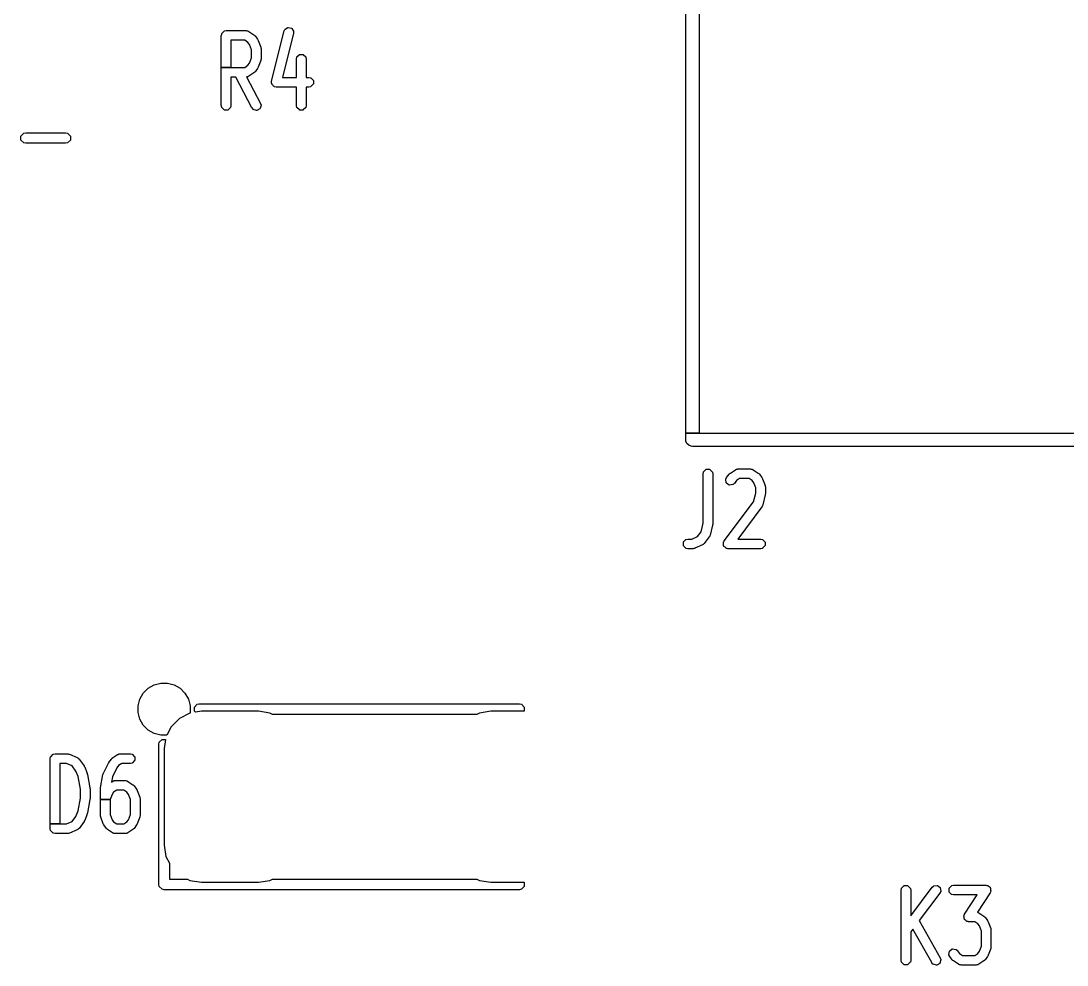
# Model space of a CAD drawing. Header units: millimetres. Extents: x 0 to 98, y 0 to 67.8.
# Drawn here: x 24.97 to 36.89, y 46.83 to 57.6 of the extents above; entities that cross this region are included whole.
import ezdxf

# ---------------------------------------------------------------- set-up
doc = ezdxf.new("R2010")
doc.units = ezdxf.units.MM
doc.layers.add('Edge.Cuts', color=254, linetype='CONTINUOUS', true_color=0xd0d2cd)

msp = doc.modelspace()

# ---------------------------------------------------------------- linework, layer by layer
at = {"layer": 'Edge.Cuts', "linetype": 'CONTINUOUS'}
for p, q in [((32.5468, 52.8992), (32.5468, 65.076999)), ((32.6992, 65.000799), (32.6992, 52.8992)), ((27.284473, 57.484835), (27.287034, 57.486203)), ((27.287034, 57.486203), (27.306168, 57.490009)), ((27.306168, 57.490009), (27.307143, 57.490105)), ((27.307143, 57.490105), (27.535714, 57.490105)), ((27.535714, 57.490105), (27.536689, 57.490009)), ((27.536689, 57.490009), (27.54296, 57.488763)), ((27.54296, 57.488763), (27.544438, 57.489057)), ((27.544438, 57.489057), (27.547325, 57.488776)), ((27.547325, 57.488776), (27.551447, 57.487075)), ((27.551447, 57.487075), (27.555824, 57.486203)), ((27.555824, 57.486203), (27.558384, 57.484835)), ((27.825213, 56.915112), (27.96807, 57.48654)), ((27.96807, 57.48654), (27.9684, 57.487463)), ((27.9684, 57.487463), (27.976733, 57.505103)), ((27.976733, 57.505103), (27.978682, 57.507254)), ((27.978682, 57.507254), (28.011497, 57.526943)), ((28.011497, 57.526943), (28.015282, 57.527507)), ((28.015282, 57.527507), (28.052408, 57.518226)), ((28.052408, 57.518226), (28.055482, 57.515948)), ((28.055482, 57.515948), (28.055482, 57.515947)), ((28.055482, 57.515947), (28.075171, 57.483132)), ((27.252143, 57.435105), (27.252239, 57.43608)), ((27.252143, 57.071058), (27.252143, 57.435105)), ((27.252239, 57.43608), (27.256045, 57.455214)), ((27.256045, 57.455214), (27.257413, 57.457775)), ((27.257413, 57.457775), (27.284473, 57.484835)), ((27.519062, 57.380105), (27.362143, 57.380105)), ((27.362143, 57.380105), (27.362143, 57.071058)), ((27.554509, 57.356474), (27.519062, 57.380105)), ((27.558384, 57.484835), (27.55945, 57.483769)), ((27.55945, 57.483769), (27.565358, 57.481329)), ((27.565358, 57.481329), (27.566222, 57.480868)), ((27.566222, 57.480868), (27.623365, 57.442773)), ((27.623365, 57.442773), (27.624124, 57.442152)), ((27.624124, 57.442152), (27.630004, 57.436284)), ((27.630004, 57.436284), (27.636195, 57.430733)), ((27.636195, 57.430733), (27.636857, 57.43001)), ((27.636857, 57.43001), (27.665428, 57.391915)), ((27.665428, 57.391915), (27.665937, 57.391077)), ((27.665937, 57.391077), (27.668896, 57.384906)), ((27.668896, 57.384906), (27.672493, 57.379106)), ((27.672493, 57.379106), (27.672926, 57.378227)), ((27.672926, 57.378227), (27.701498, 57.302037)), ((28.074786, 57.459861), (27.949014, 56.956772)), ((28.074929, 57.460831), (28.074786, 57.459861)), ((28.075878, 57.480317), (28.074929, 57.460831)), ((28.075171, 57.483132), (28.075878, 57.480317)), ((27.572698, 57.332223), (27.554509, 57.356474)), ((27.595, 57.272751), (27.572698, 57.332223)), ((27.595, 57.178414), (27.595, 57.272751)), ((27.701498, 57.302037), (27.70175, 57.301089)), ((27.70175, 57.301089), (27.703175, 57.292389)), ((27.703175, 57.292389), (27.704904, 57.2837)), ((27.704904, 57.2837), (27.705, 57.282724)), ((27.705, 57.282724), (27.705, 57.168439)), ((27.572698, 57.118942), (27.595, 57.178414)), ((27.701498, 57.149126), (27.672926, 57.072936)), ((27.70175, 57.150074), (27.701498, 57.149126)), ((27.703175, 57.158776), (27.70175, 57.150074)), ((27.704904, 57.167463), (27.703175, 57.158776)), ((27.705, 57.168439), (27.704904, 57.167463)), ((28.109286, 57.168439), (28.109382, 57.169414)), ((28.109286, 56.956772), (28.109286, 57.168439)), ((28.109382, 57.169414), (28.113188, 57.188548)), ((28.113188, 57.188548), (28.114556, 57.191109)), ((28.114556, 57.191109), (28.141616, 57.218169)), ((28.141616, 57.218169), (28.145152, 57.219633)), ((28.145152, 57.219633), (28.18342, 57.219633)), ((28.18342, 57.219633), (28.186956, 57.218169)), ((28.186956, 57.218169), (28.214016, 57.191109)), ((28.214016, 57.191109), (28.215384, 57.188548)), ((28.215384, 57.188548), (28.21919, 57.169414)), ((28.21919, 57.169414), (28.219286, 57.168439)), ((28.219286, 57.168439), (28.219286, 56.956772)), ((27.252143, 56.635105), (27.252143, 57.071058)), ((27.252143, 57.071058), (27.362143, 57.071058)), ((27.362143, 57.071058), (27.252143, 57.071058)), ((27.362143, 57.071058), (27.519061, 57.071058)), ((27.519061, 57.071058), (27.55451, 57.094692)), ((27.55451, 57.094692), (27.572698, 57.118942)), ((27.623365, 57.00839), (27.566222, 56.970295)), ((27.624124, 57.009011), (27.623365, 57.00839)), ((27.630013, 57.01489), (27.624124, 57.009011)), ((27.636194, 57.02043), (27.630013, 57.01489)), ((27.636857, 57.021153), (27.636194, 57.02043)), ((27.665428, 57.059248), (27.636857, 57.021153)), ((27.665937, 57.060087), (27.665428, 57.059248)), ((27.668892, 57.066252), (27.665937, 57.060087)), ((27.672493, 57.072056), (27.668892, 57.066252)), ((27.672926, 57.072936), (27.672493, 57.072056)), ((27.416756, 56.961058), (27.362143, 56.961058)), ((27.362143, 56.961058), (27.362143, 56.635105)), ((27.601303, 56.609539), (27.416756, 56.961058)), ((27.542959, 56.962402), (27.540541, 56.961921)), ((27.540541, 56.961921), (27.698697, 56.66067)), ((27.544436, 56.962106), (27.542959, 56.962402)), ((27.547326, 56.962388), (27.544436, 56.962106)), ((27.551445, 56.96409), (27.547326, 56.962388)), ((27.555823, 56.96496), (27.551445, 56.96409)), ((27.558385, 56.966329), (27.555823, 56.96496)), ((27.559449, 56.967395), (27.558385, 56.966329)), ((27.565357, 56.969833), (27.559449, 56.967395)), ((27.566222, 56.970295), (27.565357, 56.969833)), ((27.824122, 56.894656), (27.82507, 56.914142)), ((27.824829, 56.891841), (27.824122, 56.894656)), ((27.827377, 56.887595), (27.824829, 56.891841)), ((27.82507, 56.914142), (27.825213, 56.915112)), ((27.949014, 56.956772), (28.109286, 56.956772)), ((28.219286, 56.956772), (28.25, 56.956772)), ((28.25, 56.956772), (28.250975, 56.956676)), ((28.250975, 56.956676), (28.270109, 56.95287)), ((28.270109, 56.95287), (28.27267, 56.951502)), ((28.27267, 56.951502), (28.29973, 56.924442)), ((28.29973, 56.924442), (28.301194, 56.920906)), ((28.301194, 56.920906), (28.301194, 56.882638)), ((27.827377, 56.882638), (27.827377, 56.887595)), ((27.828841, 56.879102), (27.827377, 56.882638)), ((27.837919, 56.870024), (27.828841, 56.879102)), ((27.844518, 56.859026), (27.837919, 56.870024)), ((27.844518, 56.859025), (27.844518, 56.859026)), ((27.847593, 56.856747), (27.844518, 56.859025)), ((27.852396, 56.855547), (27.847593, 56.856747)), ((27.855901, 56.852042), (27.852396, 56.855547)), ((27.858462, 56.850674), (27.855901, 56.852042)), ((27.877596, 56.846868), (27.858462, 56.850674)), ((27.878571, 56.846772), (27.877596, 56.846868)), ((28.109286, 56.846772), (27.878571, 56.846772)), ((28.109286, 56.635105), (28.109286, 56.846772)), ((28.25, 56.846772), (28.219286, 56.846772)), ((28.219286, 56.846772), (28.219286, 56.635105)), ((28.250975, 56.846868), (28.25, 56.846772)), ((28.270109, 56.850674), (28.250975, 56.846868)), ((28.27267, 56.852042), (28.270109, 56.850674)), ((28.29973, 56.879102), (28.27267, 56.852042)), ((28.301194, 56.882638), (28.29973, 56.879102)), ((27.698697, 56.66067), (27.699065, 56.659762)), ((27.699065, 56.659762), (27.704589, 56.641052)), ((27.252239, 56.63413), (27.252143, 56.635105)), ((27.256045, 56.614996), (27.252239, 56.63413)), ((27.257413, 56.612435), (27.256045, 56.614996)), ((27.284473, 56.585375), (27.257413, 56.612435)), ((27.288009, 56.583911), (27.284473, 56.585375)), ((27.326277, 56.583911), (27.288009, 56.583911)), ((27.329813, 56.585375), (27.326277, 56.583911)), ((27.356873, 56.612435), (27.329813, 56.585375)), ((27.358241, 56.614996), (27.356873, 56.612435)), ((27.362047, 56.63413), (27.358241, 56.614996)), ((27.362143, 56.635105), (27.362047, 56.63413)), ((27.601842, 56.60872), (27.601303, 56.609539)), ((27.614106, 56.593548), (27.601842, 56.60872)), ((27.616507, 56.591917), (27.614106, 56.593548)), ((27.653044, 56.580537), (27.616507, 56.591917)), ((27.656855, 56.580884), (27.653044, 56.580537)), ((27.690738, 56.598672), (27.656855, 56.580884)), ((27.693188, 56.601612), (27.690738, 56.598672)), ((27.704568, 56.638149), (27.693188, 56.601612)), ((27.704589, 56.641052), (27.704568, 56.638149)), ((28.109382, 56.63413), (28.109286, 56.635105)), ((28.113188, 56.614996), (28.109382, 56.63413)), ((28.114556, 56.612435), (28.113188, 56.614996)), ((28.141616, 56.585375), (28.114556, 56.612435)), ((28.145152, 56.583911), (28.141616, 56.585375)), ((28.18342, 56.583911), (28.145152, 56.583911)), ((28.186956, 56.585375), (28.18342, 56.583911)), ((28.214016, 56.612435), (28.186956, 56.585375)), ((28.215384, 56.614996), (28.214016, 56.612435)), ((28.21919, 56.63413), (28.215384, 56.614996)), ((28.219286, 56.635105), (28.21919, 56.63413)), ((24.967503, 56.287961), (24.999975, 56.320433)), ((24.999975, 56.320433), (25.022936, 56.325)), ((25.022936, 56.325), (25.477064, 56.325)), ((25.477064, 56.325), (25.500025, 56.320433)), ((25.500025, 56.320433), (25.532497, 56.287961)), ((24.967503, 56.242039), (24.967503, 56.287961)), ((24.999975, 56.209567), (24.967503, 56.242039)), ((25.022936, 56.205), (24.999975, 56.209567)), ((25.477064, 56.205), (25.022936, 56.205)), ((25.500025, 56.209567), (25.477064, 56.205)), ((25.532497, 56.242039), (25.500025, 56.209567)), ((25.532497, 56.287961), (25.532497, 56.242039)), ((32.5468, 52.823), (32.5468, 52.8992)), ((32.5468, 52.8992), (32.6992, 52.8992)), ((32.6992, 52.8992), (32.5468, 52.8992)), ((32.6992, 52.8992), (48.3008, 52.8992)), ((32.548264, 52.808134), (32.5468, 52.823)), ((32.559642, 52.780666), (32.548264, 52.808134)), ((32.580666, 52.759642), (32.559642, 52.780666)), ((32.608134, 52.748264), (32.580666, 52.759642)), ((32.623, 52.7468), (32.608134, 52.748264)), ((48.377, 52.7468), (32.623, 52.7468)), ((32.750269, 52.457775), (32.777329, 52.484835)), ((32.777329, 52.484835), (32.780865, 52.486299)), ((32.780865, 52.486299), (32.819133, 52.486299)), ((32.819133, 52.486299), (32.822669, 52.484835)), ((32.822669, 52.484835), (32.849729, 52.457775)), ((33.055206, 52.442773), (33.112349, 52.480868)), ((33.112349, 52.480868), (33.113213, 52.481329)), ((33.113213, 52.481329), (33.11912, 52.483769)), ((33.11912, 52.483769), (33.120188, 52.484836)), ((33.120188, 52.484836), (33.122746, 52.486203)), ((33.122746, 52.486203), (33.127125, 52.487076)), ((33.127125, 52.487076), (33.131247, 52.488776)), ((33.131247, 52.488776), (33.134133, 52.489057)), ((33.134133, 52.489057), (33.135609, 52.488763)), ((33.135609, 52.488763), (33.141882, 52.490009)), ((33.141882, 52.490009), (33.142857, 52.490105)), ((33.142857, 52.490105), (33.285714, 52.490105)), ((33.285714, 52.490105), (33.286689, 52.490009)), ((33.286689, 52.490009), (33.29296, 52.488763)), ((33.29296, 52.488763), (33.294438, 52.489057)), ((33.294438, 52.489057), (33.297325, 52.488776)), ((33.297325, 52.488776), (33.301447, 52.487075)), ((33.301447, 52.487075), (33.305824, 52.486203)), ((33.305824, 52.486203), (33.308384, 52.484835)), ((33.308384, 52.484835), (33.30945, 52.483769)), ((33.30945, 52.483769), (33.315358, 52.481329)), ((33.315358, 52.481329), (33.316222, 52.480868)), ((33.316222, 52.480868), (33.373365, 52.442773)), ((32.744999, 52.435105), (32.745095, 52.43608)), ((32.744999, 51.870449), (32.744999, 52.435105)), ((32.745095, 52.43608), (32.748901, 52.455214)), ((32.748901, 52.455214), (32.750269, 52.457775)), ((32.849729, 52.457775), (32.851097, 52.455214)), ((32.851097, 52.455214), (32.854903, 52.43608)), ((32.854903, 52.43608), (32.854999, 52.435105)), ((32.854999, 52.435105), (32.854999, 51.863677)), ((33.003757, 52.370618), (33.004199, 52.373487)), ((33.009168, 52.332734), (33.003757, 52.370618)), ((33.004199, 52.373487), (33.012634, 52.391078)), ((33.012634, 52.391078), (33.013142, 52.391916)), ((33.013142, 52.391916), (33.041714, 52.43001)), ((33.041714, 52.43001), (33.042376, 52.430733)), ((33.042376, 52.430733), (33.048566, 52.436285)), ((33.048566, 52.436285), (33.054447, 52.442152)), ((33.054447, 52.442152), (33.055206, 52.442773)), ((33.159509, 52.380105), (33.124061, 52.356475)), ((33.269062, 52.380105), (33.159509, 52.380105)), ((33.304508, 52.356475), (33.269062, 52.380105)), ((33.373365, 52.442773), (33.374124, 52.442152)), ((33.374124, 52.442152), (33.380004, 52.436284)), ((33.380004, 52.436284), (33.386195, 52.430733)), ((33.386195, 52.430733), (33.386857, 52.43001)), ((33.386857, 52.43001), (33.415428, 52.391915)), ((33.415428, 52.391915), (33.415936, 52.391077)), ((33.415936, 52.391077), (33.418889, 52.384918)), ((33.418889, 52.384918), (33.422494, 52.379106)), ((33.422494, 52.379106), (33.422927, 52.378227)), ((33.422927, 52.378227), (33.451498, 52.302036)), ((33.011118, 52.329441), (33.009168, 52.332734)), ((33.041732, 52.30648), (33.011118, 52.329441)), ((33.045439, 52.30553), (33.041732, 52.30648)), ((33.083323, 52.310941), (33.045439, 52.30553)), ((33.085954, 52.312168), (33.083323, 52.310941)), ((33.10048, 52.325191), (33.085954, 52.312168)), ((33.101142, 52.325914), (33.10048, 52.325191)), ((33.124061, 52.356475), (33.101142, 52.325914)), ((33.322694, 52.332225), (33.304508, 52.356475)), ((33.344999, 52.272749), (33.322694, 52.332225)), ((33.344999, 52.213306), (33.344999, 52.272749)), ((33.451498, 52.302036), (33.45175, 52.301088)), ((33.45175, 52.301088), (33.453177, 52.292376)), ((33.453177, 52.292376), (33.454903, 52.2837)), ((33.454903, 52.2837), (33.454999, 52.282724)), ((33.454999, 52.282724), (33.454999, 52.206534)), ((33.320762, 52.116363), (33.344999, 52.213306)), ((33.453357, 52.193194), (33.424786, 52.078908)), ((33.4535, 52.194165), (33.453357, 52.193194)), ((33.453778, 52.199911), (33.4535, 52.194165)), ((33.454903, 52.205558), (33.453778, 52.199911)), ((33.454999, 52.206534), (33.454903, 52.205558)), ((32.984571, 51.668105), (33.320762, 52.116363)), ((33.415428, 52.059248), (33.138571, 51.690105)), ((33.415939, 52.060092), (33.415428, 52.059248)), ((33.41599, 52.060201), (33.415939, 52.060092)), ((33.416123, 52.060346), (33.41599, 52.060201)), ((33.420208, 52.068994), (33.416123, 52.060346)), ((33.424372, 52.077677), (33.420207, 52.068995)), ((33.420207, 52.068995), (33.420208, 52.068994)), ((33.424401, 52.07787), (33.424372, 52.077677)), ((33.424447, 52.077965), (33.424401, 52.07787)), ((33.424786, 52.078908), (33.424447, 52.077965)), ((32.678869, 51.717648), (32.720762, 51.773506)), ((32.720762, 51.773506), (32.744999, 51.870449)), ((32.853357, 51.850337), (32.824786, 51.736051)), ((32.8535, 51.851308), (32.853357, 51.850337)), ((32.853778, 51.857054), (32.8535, 51.851308)), ((32.854903, 51.862701), (32.853778, 51.857054)), ((32.854999, 51.863677), (32.854903, 51.862701)), ((32.520234, 51.654239), (32.521698, 51.657775)), ((32.520234, 51.615971), (32.520234, 51.654239)), ((32.521698, 51.657775), (32.548758, 51.684835)), ((32.548758, 51.684835), (32.551319, 51.686203)), ((32.551319, 51.686203), (32.570453, 51.690009)), ((32.570453, 51.690009), (32.571428, 51.690105)), ((32.571428, 51.690105), (32.616899, 51.690105)), ((32.616899, 51.690105), (32.678869, 51.717648)), ((32.815428, 51.716391), (32.758285, 51.6402)), ((32.815939, 51.717235), (32.815428, 51.716391)), ((32.81599, 51.717344), (32.815939, 51.717235)), ((32.816123, 51.717489), (32.81599, 51.717344)), ((32.820208, 51.726137), (32.816123, 51.717489)), ((32.824372, 51.73482), (32.820207, 51.726138)), ((32.820207, 51.726138), (32.820208, 51.726137)), ((32.824401, 51.735013), (32.824372, 51.73482)), ((32.824447, 51.735108), (32.824401, 51.735013)), ((32.824786, 51.736051), (32.824447, 51.735108)), ((32.975185, 51.646807), (32.975626, 51.649676)), ((32.977377, 51.631463), (32.975185, 51.646807)), ((32.975626, 51.649676), (32.977377, 51.653328)), ((32.977377, 51.654239), (32.978841, 51.657774)), ((32.977377, 51.653328), (32.977377, 51.654239)), ((32.978841, 51.657774), (32.980126, 51.659061)), ((32.980126, 51.659061), (32.984063, 51.667267)), ((32.984063, 51.667267), (32.984571, 51.668105)), ((33.138571, 51.690105), (33.399999, 51.690105)), ((33.399999, 51.690105), (33.400974, 51.690009)), ((33.400974, 51.690009), (33.420108, 51.686203)), ((33.420108, 51.686203), (33.422669, 51.684835)), ((33.422669, 51.684835), (33.449729, 51.657775)), ((33.449729, 51.657775), (33.451193, 51.654239)), ((33.451193, 51.654239), (33.451193, 51.615971)), ((32.521698, 51.612435), (32.520234, 51.615971)), ((32.548758, 51.585375), (32.521698, 51.612435)), ((32.551319, 51.584007), (32.548758, 51.585375)), ((32.570453, 51.580201), (32.551319, 51.584007)), ((32.571428, 51.580105), (32.570453, 51.580201)), ((32.628571, 51.580105), (32.571428, 51.580105)), ((32.629548, 51.580201), (32.628571, 51.580105)), ((32.63008, 51.580308), (32.629548, 51.580201)), ((32.630947, 51.580244), (32.63008, 51.580308)), ((32.639784, 51.582238), (32.630947, 51.580244)), ((32.64868, 51.584007), (32.639784, 51.582238)), ((32.649444, 51.584417), (32.64868, 51.584007)), ((32.649976, 51.584536), (32.649444, 51.584417)), ((32.650909, 51.584845), (32.649976, 51.584536)), ((32.736623, 51.62294), (32.650909, 51.584845)), ((32.737476, 51.623425), (32.736623, 51.62294)), ((32.739916, 51.625148), (32.737476, 51.623425)), ((32.740465, 51.625226), (32.739916, 51.625148)), ((32.743098, 51.626454), (32.740465, 51.625226)), ((32.748013, 51.630863), (32.743098, 51.626454)), ((32.753414, 51.634673), (32.748013, 51.630863)), ((32.755199, 51.636965), (32.753414, 51.634673)), ((32.755398, 51.637485), (32.755199, 51.636965)), ((32.757622, 51.639477), (32.755398, 51.637485)), ((32.758285, 51.6402), (32.757622, 51.639477)), ((32.977377, 51.615971), (32.977377, 51.631463)), ((32.978841, 51.612435), (32.977377, 51.615971)), ((32.980303, 51.610973), (32.978841, 51.612435)), ((32.980597, 51.608922), (32.980303, 51.610973)), ((32.982547, 51.60563), (32.980597, 51.608922)), ((32.994942, 51.596334), (32.982547, 51.60563)), ((33.005901, 51.585375), (32.994942, 51.596334)), ((33.008462, 51.584007), (33.005901, 51.585375)), ((33.01243, 51.583218), (33.008462, 51.584007)), ((33.013162, 51.582669), (33.01243, 51.583218)), ((33.016869, 51.581719), (33.013162, 51.582669)), ((33.018669, 51.581977), (33.016869, 51.581719)), ((33.027596, 51.580201), (33.018669, 51.581977)), ((33.028571, 51.580105), (33.027596, 51.580201)), ((33.399999, 51.580105), (33.028571, 51.580105)), ((33.400974, 51.580201), (33.399999, 51.580105)), ((33.420108, 51.584007), (33.400974, 51.580201)), ((33.422669, 51.585375), (33.420108, 51.584007)), ((33.449729, 51.612435), (33.422669, 51.585375)), ((33.451193, 51.615971), (33.449729, 51.612435)), ((26.361994, 49.932628), (26.417372, 49.988006)), ((26.417372, 49.988006), (26.485195, 50.027164)), ((26.485195, 50.027164), (26.560842, 50.047433)), ((26.560842, 50.047433), (26.639158, 50.047433)), ((26.639158, 50.047433), (26.714805, 50.027164)), ((26.714805, 50.027164), (26.782628, 49.988006)), ((26.782628, 49.988006), (26.838006, 49.932628)), ((26.302567, 49.789158), (26.322836, 49.864805)), ((26.322836, 49.864805), (26.361994, 49.932628)), ((26.838006, 49.932628), (26.877164, 49.864805)), ((26.877164, 49.864805), (26.897433, 49.789158)), ((26.302567, 49.710842), (26.302567, 49.789158)), ((26.897433, 49.789158), (26.897433, 49.710842)), ((26.944567, 49.772961), (26.977039, 49.805433)), ((26.944567, 49.727039), (26.944567, 49.772961)), ((26.977039, 49.805433), (27, 49.81)), ((27, 49.81), (30.65, 49.81)), ((30.65, 49.81), (30.672961, 49.805433)), ((30.672961, 49.805433), (30.705433, 49.772961)), ((30.705433, 49.772961), (30.705433, 49.727039)), ((26.322836, 49.635195), (26.302567, 49.710842)), ((26.361994, 49.567372), (26.322836, 49.635195)), ((26.775191, 49.643832), (26.681168, 49.549809)), ((26.893668, 49.704199), (26.775191, 49.643832)), ((26.895741, 49.704528), (26.893668, 49.704199)), ((26.897433, 49.710842), (26.895741, 49.704528)), ((26.957324, 49.714282), (26.944567, 49.727039)), ((27.025, 49.725), (26.957324, 49.714282)), ((27.675, 49.725), (27.025, 49.725)), ((27.806332, 49.704199), (27.675, 49.725)), ((27.834199, 49.69), (27.806332, 49.704199)), ((30.165801, 49.69), (27.834199, 49.69)), ((30.193668, 49.704199), (30.165801, 49.69)), ((30.325, 49.725), (30.193668, 49.704199)), ((30.703394, 49.725), (30.325, 49.725)), ((30.705433, 49.727039), (30.703394, 49.725)), ((26.417372, 49.511994), (26.361994, 49.567372)), ((26.485195, 49.472836), (26.417372, 49.511994)), ((26.681168, 49.549809), (26.631621, 49.452567)), ((26.560842, 49.452567), (26.485195, 49.472836)), ((26.544567, 49.372961), (26.577039, 49.405433)), ((26.631621, 49.452567), (26.560842, 49.452567)), ((26.577039, 49.405433), (26.616699, 49.405433)), ((26.616699, 49.405433), (26.6, 49.3)), ((26.54, 49.35), (26.544567, 49.372961)), ((26.54, 47.75), (26.54, 49.35)), ((26.6, 49.3), (26.6, 48.2)), ((25.302143, 49.185105), (25.302239, 49.18608)), ((25.302143, 48.440105), (25.302143, 49.185105)), ((25.302239, 49.18608), (25.306045, 49.205214)), ((25.306045, 49.205214), (25.307413, 49.207775)), ((25.307413, 49.207775), (25.334473, 49.234835)), ((25.334473, 49.234835), (25.337034, 49.236203)), ((25.337034, 49.236203), (25.356168, 49.240009)), ((25.356168, 49.240009), (25.357143, 49.240105)), ((25.357143, 49.240105), (25.5, 49.240105)), ((25.5, 49.240105), (25.500972, 49.24001)), ((25.500972, 49.24001), (25.501505, 49.239905)), ((25.501505, 49.239905), (25.502376, 49.239967)), ((25.502376, 49.239967), (25.511244, 49.237968)), ((25.511244, 49.237968), (25.52011, 49.236203)), ((25.52011, 49.236203), (25.520874, 49.235795)), ((25.520874, 49.235795), (25.521411, 49.235673)), ((25.521411, 49.235673), (25.522338, 49.235365)), ((25.522338, 49.235365), (25.608052, 49.19727)), ((25.608052, 49.19727), (25.608904, 49.196786)), ((25.608904, 49.196786), (25.611345, 49.195063)), ((25.611345, 49.195063), (25.611897, 49.194984)), ((25.611897, 49.194984), (25.614527, 49.193757)), ((25.614527, 49.193757), (25.619447, 49.189345)), ((25.619447, 49.189345), (25.624843, 49.185537)), ((25.624843, 49.185537), (25.626627, 49.183246)), ((25.626627, 49.183246), (25.626825, 49.18273)), ((25.626825, 49.18273), (25.629052, 49.180733)), ((25.629052, 49.180733), (25.629714, 49.18001)), ((25.629714, 49.18001), (25.686857, 49.10382)), ((25.965615, 49.134341), (25.968055, 49.137487)), ((25.968055, 49.137487), (25.969778, 49.141077)), ((25.969778, 49.141077), (25.970286, 49.141915)), ((25.970286, 49.141915), (25.998857, 49.18001)), ((25.998857, 49.18001), (25.999519, 49.180732)), ((25.999519, 49.180732), (26.005702, 49.186278)), ((26.005702, 49.186278), (26.01159, 49.192152)), ((26.01159, 49.192152), (26.012349, 49.192773)), ((26.012349, 49.192773), (26.069492, 49.230868)), ((26.069492, 49.230868), (26.070356, 49.231329)), ((26.070356, 49.231329), (26.076263, 49.233769)), ((26.076263, 49.233769), (26.077331, 49.234836)), ((26.077331, 49.234836), (26.079889, 49.236203)), ((26.079889, 49.236203), (26.084268, 49.237076)), ((26.084268, 49.237076), (26.08839, 49.238776)), ((26.08839, 49.238776), (26.091276, 49.239057)), ((26.091276, 49.239057), (26.092752, 49.238763)), ((26.092752, 49.238763), (26.099025, 49.240009)), ((26.099025, 49.240009), (26.1, 49.240105)), ((26.1, 49.240105), (26.214286, 49.240105)), ((26.214286, 49.240105), (26.215261, 49.240009)), ((26.215261, 49.240009), (26.234395, 49.236203)), ((26.234395, 49.236203), (26.236956, 49.234835)), ((26.236956, 49.234835), (26.264016, 49.207775)), ((26.264016, 49.162435), (26.236956, 49.135375)), ((26.264016, 49.207775), (26.26548, 49.204239)), ((26.26548, 49.165971), (26.264016, 49.162435)), ((26.26548, 49.204239), (26.26548, 49.165971)), ((25.488328, 49.130105), (25.412143, 49.130105)), ((25.412143, 49.130105), (25.412143, 48.440105)), ((25.550299, 49.102564), (25.488328, 49.130105)), ((25.594123, 49.04413), (25.550299, 49.102564)), ((25.61825, 48.979791), (25.594123, 49.04413)), ((25.686857, 49.10382), (25.687365, 49.102982)), ((25.687365, 49.102982), (25.690318, 49.096823)), ((25.690318, 49.096823), (25.693923, 49.091011)), ((25.693923, 49.091011), (25.694356, 49.090132)), ((25.694356, 49.090132), (25.722927, 49.013941)), ((25.905839, 49.011886), (25.9076, 49.018311)), ((25.9076, 49.018311), (25.90795, 49.019226)), ((25.90795, 49.019226), (25.965093, 49.133512)), ((25.965093, 49.133512), (25.965615, 49.134341)), ((26.06126, 49.079884), (26.00978, 48.976924)), ((26.081203, 49.106474), (26.06126, 49.079884)), ((26.116652, 49.130105), (26.081203, 49.106474)), ((26.214286, 49.130105), (26.116652, 49.130105)), ((26.215261, 49.130201), (26.214286, 49.130105)), ((26.234395, 49.134007), (26.215261, 49.130201)), ((26.236956, 49.135375), (26.234395, 49.134007)), ((25.645, 48.837141), (25.61825, 48.979791)), ((25.722927, 49.013941), (25.723179, 49.012993)), ((25.723179, 49.012993), (25.723793, 49.009241)), ((25.723793, 49.009241), (25.725212, 49.005707)), ((25.725212, 49.005707), (25.725486, 49.004765)), ((25.725486, 49.004765), (25.754058, 48.852383)), ((25.874513, 48.852384), (25.903086, 49.004765)), ((25.903086, 49.004765), (25.90336, 49.005706)), ((25.90336, 49.005706), (25.905839, 49.011886)), ((26.00978, 48.976924), (25.998524, 48.916891)), ((25.998524, 48.916891), (26.012349, 48.926106)), ((26.012349, 48.926106), (26.013213, 48.926567)), ((26.013213, 48.926567), (26.01912, 48.929007)), ((26.01912, 48.929007), (26.020188, 48.930074)), ((26.020188, 48.930074), (26.022746, 48.931441)), ((26.022746, 48.931441), (26.027125, 48.932314)), ((26.027125, 48.932314), (26.031247, 48.934014)), ((26.031247, 48.934014), (26.034133, 48.934295)), ((26.034133, 48.934295), (26.035609, 48.934001)), ((26.035609, 48.934001), (26.041882, 48.935247)), ((26.041882, 48.935247), (26.042857, 48.935343)), ((26.042857, 48.935343), (26.157143, 48.935343)), ((26.157143, 48.935343), (26.158118, 48.935247)), ((26.158118, 48.935247), (26.164389, 48.934001)), ((26.164389, 48.934001), (26.165867, 48.934295)), ((26.165867, 48.934295), (26.168754, 48.934014)), ((26.168754, 48.934014), (26.172876, 48.932313)), ((26.172876, 48.932313), (26.177253, 48.931441)), ((26.177253, 48.931441), (26.179813, 48.930073)), ((26.179813, 48.930073), (26.180879, 48.929007)), ((26.180879, 48.929007), (26.186787, 48.926567)), ((26.186787, 48.926567), (26.187651, 48.926106)), ((26.187651, 48.926106), (26.244794, 48.888011)), ((25.645, 48.73307), (25.645, 48.837141)), ((25.754058, 48.852383), (25.754144, 48.851406)), ((25.754144, 48.851406), (25.754097, 48.847275)), ((25.754097, 48.847275), (25.754904, 48.843224)), ((25.754904, 48.843224), (25.755, 48.842248)), ((25.755, 48.842248), (25.755, 48.727962)), ((25.873571, 48.842248), (25.873667, 48.843223)), ((25.873571, 48.717989), (25.873571, 48.842248)), ((25.873667, 48.843223), (25.874472, 48.847274)), ((25.874427, 48.851408), (25.874513, 48.852384)), ((25.874472, 48.847274), (25.874427, 48.851408)), ((26.02406, 48.801712), (26.005873, 48.777461)), ((26.059509, 48.825343), (26.02406, 48.801712)), ((26.140491, 48.825343), (26.059509, 48.825343)), ((26.175937, 48.801713), (26.140491, 48.825343)), ((26.194123, 48.777463), (26.175937, 48.801713)), ((26.244794, 48.888011), (26.245553, 48.88739)), ((26.245553, 48.88739), (26.251433, 48.881522)), ((26.251433, 48.881522), (26.257624, 48.875971)), ((26.257624, 48.875971), (26.258286, 48.875248)), ((26.258286, 48.875248), (26.286857, 48.837153)), ((26.286857, 48.837153), (26.287365, 48.836315)), ((26.287365, 48.836315), (26.290318, 48.830156)), ((26.290318, 48.830156), (26.293923, 48.824344)), ((26.293923, 48.824344), (26.294356, 48.823465)), ((26.294356, 48.823465), (26.322927, 48.747274)), ((25.618251, 48.590417), (25.645, 48.73307)), ((25.754058, 48.717827), (25.725486, 48.565445)), ((25.754144, 48.718804), (25.754058, 48.717827)), ((25.754904, 48.726986), (25.754097, 48.722937)), ((25.754097, 48.722937), (25.754144, 48.718804)), ((25.755, 48.727962), (25.754904, 48.726986)), ((25.873571, 48.537486), (25.873571, 48.717989)), ((25.873571, 48.717989), (25.983571, 48.717989)), ((25.983571, 48.717989), (25.873571, 48.717989)), ((26.005873, 48.777461), (25.983571, 48.717989)), ((25.983571, 48.717989), (25.983571, 48.547462)), ((26.216428, 48.717987), (26.194123, 48.777463)), ((26.216428, 48.547461), (26.216428, 48.717987)), ((26.322927, 48.747274), (26.323179, 48.746326)), ((26.323179, 48.746326), (26.324606, 48.737614)), ((26.324606, 48.737614), (26.326332, 48.728938)), ((26.326332, 48.728938), (26.326428, 48.727962)), ((26.326428, 48.727962), (26.326428, 48.537486)), ((25.594125, 48.526083), (25.618251, 48.590417)), ((25.722927, 48.556269), (25.694356, 48.480079)), ((25.723179, 48.557217), (25.722927, 48.556269)), ((25.723793, 48.560971), (25.723179, 48.557217)), ((25.725212, 48.564503), (25.723793, 48.560971)), ((25.725486, 48.565445), (25.725212, 48.564503)), ((25.983571, 48.547462), (26.005873, 48.48799)), ((26.194125, 48.487988), (26.216428, 48.547461)), ((25.302143, 48.385105), (25.302143, 48.440105)), ((25.302143, 48.440105), (25.412143, 48.440105)), ((25.412143, 48.440105), (25.302143, 48.440105)), ((25.412143, 48.440105), (25.488328, 48.440105)), ((25.488328, 48.440105), (25.550298, 48.467648)), ((25.550298, 48.467648), (25.594125, 48.526083)), ((25.686857, 48.466391), (25.629714, 48.3902)), ((25.687366, 48.467229), (25.686857, 48.466391)), ((25.690322, 48.473395), (25.687366, 48.467229)), ((25.693923, 48.479199), (25.690322, 48.473395)), ((25.694356, 48.480079), (25.693923, 48.479199)), ((25.873667, 48.536511), (25.873571, 48.537486)), ((25.875392, 48.527835), (25.873667, 48.536511)), ((25.876821, 48.51912), (25.875392, 48.527835)), ((25.877073, 48.518173), (25.876821, 48.51912)), ((25.905645, 48.441984), (25.877073, 48.518173)), ((25.906078, 48.441105), (25.905645, 48.441984)), ((25.909677, 48.435301), (25.906078, 48.441105)), ((25.912634, 48.429135), (25.909677, 48.435301)), ((25.913142, 48.428297), (25.912634, 48.429135)), ((25.941713, 48.390201), (25.913142, 48.428297)), ((26.005873, 48.48799), (26.02406, 48.463739)), ((26.02406, 48.463739), (26.05951, 48.440105)), ((26.05951, 48.440105), (26.14049, 48.440105)), ((26.14049, 48.440105), (26.175937, 48.463739)), ((26.175937, 48.463739), (26.194125, 48.487988)), ((26.286857, 48.428296), (26.258287, 48.390201)), ((26.287366, 48.429134), (26.286857, 48.428296)), ((26.290322, 48.4353), (26.287366, 48.429134)), ((26.293923, 48.441104), (26.290322, 48.4353)), ((26.294356, 48.441984), (26.293923, 48.441104)), ((26.322927, 48.518174), (26.294356, 48.441984)), ((26.323179, 48.519122), (26.322927, 48.518174)), ((26.324606, 48.527836), (26.323179, 48.519122)), ((26.326332, 48.53651), (26.324606, 48.527836)), ((26.326428, 48.537486), (26.326332, 48.53651)), ((25.302239, 48.38413), (25.302143, 48.385105)), ((25.306045, 48.364996), (25.302239, 48.38413)), ((25.307413, 48.362435), (25.306045, 48.364996)), ((25.334473, 48.335375), (25.307413, 48.362435)), ((25.337034, 48.334007), (25.334473, 48.335375)), ((25.356168, 48.330201), (25.337034, 48.334007)), ((25.357143, 48.330105), (25.356168, 48.330201)), ((25.5, 48.330105), (25.357143, 48.330105)), ((25.500977, 48.330201), (25.5, 48.330105)), ((25.501509, 48.330308), (25.500977, 48.330201)), ((25.502376, 48.330244), (25.501509, 48.330308)), ((25.511213, 48.332238), (25.502376, 48.330244)), ((25.520109, 48.334007), (25.511213, 48.332238)), ((25.520873, 48.334417), (25.520109, 48.334007)), ((25.521405, 48.334536), (25.520873, 48.334417)), ((25.522338, 48.334845), (25.521405, 48.334536)), ((25.608052, 48.37294), (25.522338, 48.334845)), ((25.608905, 48.373425), (25.608052, 48.37294)), ((25.611345, 48.375148), (25.608905, 48.373425)), ((25.611894, 48.375226), (25.611345, 48.375148)), ((25.614527, 48.376454), (25.611894, 48.375226)), ((25.619442, 48.380863), (25.614527, 48.376454)), ((25.624843, 48.384673), (25.619442, 48.380863)), ((25.626628, 48.386965), (25.624843, 48.384673)), ((25.626827, 48.387485), (25.626628, 48.386965)), ((25.629051, 48.389477), (25.626827, 48.387485)), ((25.629714, 48.3902), (25.629051, 48.389477)), ((25.942375, 48.389478), (25.941713, 48.390201)), ((25.948568, 48.383926), (25.942375, 48.389478)), ((25.954447, 48.378058), (25.948568, 48.383926)), ((25.955206, 48.377437), (25.954447, 48.378058)), ((26.012349, 48.339342), (25.955206, 48.377437)), ((26.013214, 48.33888), (26.012349, 48.339342)), ((26.01912, 48.336442), (26.013214, 48.33888)), ((26.020187, 48.335375), (26.01912, 48.336442)), ((26.022747, 48.334007), (26.020187, 48.335375)), ((26.027122, 48.333137), (26.022747, 48.334007)), ((26.031246, 48.331434), (26.027122, 48.333137)), ((26.034135, 48.331153), (26.031246, 48.331434)), ((26.03561, 48.331449), (26.034135, 48.331153)), ((26.041881, 48.330201), (26.03561, 48.331449)), ((26.042857, 48.330105), (26.041881, 48.330201)), ((26.157143, 48.330105), (26.042857, 48.330105)), ((26.158119, 48.330201), (26.157143, 48.330105)), ((26.164388, 48.331449), (26.158119, 48.330201)), ((26.165865, 48.331153), (26.164388, 48.331449)), ((26.168755, 48.331435), (26.165865, 48.331153)), ((26.172874, 48.333137), (26.168755, 48.331435)), ((26.177252, 48.334007), (26.172874, 48.333137)), ((26.179814, 48.335376), (26.177252, 48.334007)), ((26.180878, 48.336442), (26.179814, 48.335376)), ((26.186786, 48.33888), (26.180878, 48.336442)), ((26.187651, 48.339342), (26.186786, 48.33888)), ((26.244794, 48.377437), (26.187651, 48.339342)), ((26.245553, 48.378058), (26.244794, 48.377437)), ((26.25143, 48.383926), (26.245553, 48.378058)), ((26.257625, 48.389478), (26.25143, 48.383926)), ((26.258287, 48.390201), (26.257625, 48.389478)), ((26.6, 48.2), (26.620801, 48.068668)), ((26.620801, 48.068668), (26.66, 47.991736)), ((26.66, 47.991736), (26.66, 47.81)), ((26.544567, 47.727039), (26.54, 47.75)), ((26.577039, 47.694567), (26.544567, 47.727039)), ((26.66, 47.81), (26.865801, 47.81)), ((26.865801, 47.81), (26.893668, 47.795801)), ((26.893668, 47.795801), (27.025, 47.775)), ((27.025, 47.775), (27.675, 47.775)), ((27.675, 47.775), (27.806332, 47.795801)), ((27.806332, 47.795801), (27.834199, 47.81)), ((27.834199, 47.81), (30.165801, 47.81)), ((30.165801, 47.81), (30.193668, 47.795801)), ((30.193668, 47.795801), (30.325, 47.775)), ((30.325, 47.775), (30.703394, 47.775)), ((30.705433, 47.727039), (30.672961, 47.694567)), ((30.703394, 47.775), (30.705433, 47.772961)), ((30.705433, 47.772961), (30.705433, 47.727039)), ((35.006045, 47.705214), (35.007413, 47.707775)), ((35.007413, 47.707775), (35.034473, 47.734835)), ((35.034473, 47.734835), (35.038009, 47.736299)), ((35.038009, 47.736299), (35.076277, 47.736299)), ((35.076277, 47.736299), (35.079813, 47.734835)), ((35.079813, 47.734835), (35.106873, 47.707775)), ((35.106873, 47.707775), (35.108241, 47.705214)), ((35.112143, 47.392963), (35.356, 47.718105)), ((35.356, 47.718105), (35.356662, 47.718828)), ((35.356662, 47.718828), (35.371187, 47.731852)), ((35.371187, 47.731852), (35.373818, 47.733079)), ((35.373818, 47.733079), (35.411702, 47.738491)), ((35.411702, 47.738491), (35.415409, 47.737541)), ((35.415409, 47.737541), (35.446024, 47.71458)), ((35.446024, 47.71458), (35.447974, 47.711287)), ((35.447974, 47.711287), (35.453386, 47.673403)), ((35.548806, 47.704239), (35.55027, 47.707775)), ((35.55027, 47.707775), (35.57733, 47.734835)), ((35.57733, 47.734835), (35.579891, 47.736203)), ((35.579891, 47.736203), (35.599025, 47.740009)), ((35.599025, 47.740009), (35.6, 47.740105)), ((35.6, 47.740105), (35.971428, 47.740105)), ((35.971428, 47.740105), (35.972403, 47.740009)), ((35.972403, 47.740009), (35.978349, 47.738827)), ((35.978349, 47.738827), (35.97976, 47.739119)), ((35.97976, 47.739119), (35.983519, 47.738404)), ((35.983519, 47.738404), (35.984843, 47.737536)), ((35.984843, 47.737536), (35.991538, 47.736203)), ((35.991538, 47.736203), (35.994098, 47.734835)), ((35.994098, 47.734835), (36.003914, 47.725019)), ((36.003914, 47.725019), (36.015513, 47.717407)), ((36.015513, 47.717407), (36.017666, 47.714243)), ((36.017666, 47.714243), (36.018445, 47.710488)), ((36.018445, 47.710488), (36.021158, 47.707775)), ((36.021158, 47.707775), (36.022622, 47.704239)), ((26.6, 47.69), (26.577039, 47.694567)), ((30.65, 47.69), (26.6, 47.69)), ((30.672961, 47.694567), (30.65, 47.69)), ((35.002143, 47.685105), (35.002239, 47.68608)), ((35.002143, 46.885105), (35.002143, 47.685105)), ((35.002239, 47.68608), (35.006045, 47.705214)), ((35.108241, 47.705214), (35.112047, 47.68608)), ((35.112047, 47.68608), (35.112143, 47.685105)), ((35.112143, 47.685105), (35.112143, 47.392963)), ((35.444, 47.652105), (35.20838, 47.337947)), ((35.444508, 47.652943), (35.444, 47.652105)), ((35.452944, 47.670534), (35.444508, 47.652943)), ((35.453386, 47.673403), (35.452944, 47.670534)), ((35.548806, 47.665971), (35.548806, 47.704239)), ((35.55027, 47.662435), (35.548806, 47.665971)), ((35.57733, 47.635375), (35.55027, 47.662435)), ((35.579891, 47.634007), (35.57733, 47.635375)), ((35.599025, 47.630201), (35.579891, 47.634007)), ((35.6, 47.630105), (35.599025, 47.630201)), ((35.86955, 47.630105), (35.6, 47.630105)), ((35.725446, 47.410519), (35.86955, 47.630105)), ((36.01741, 47.654929), (35.871649, 47.432819)), ((36.017865, 47.655797), (36.01741, 47.654929)), ((36.020137, 47.661415), (36.017865, 47.655797)), ((36.021157, 47.662434), (36.020137, 47.661415)), ((36.021158, 47.662435), (36.021157, 47.662434)), ((36.022622, 47.665971), (36.021158, 47.662435)), ((36.022622, 47.704239), (36.022622, 47.690362)), ((36.022622, 47.690362), (36.025442, 47.676773)), ((36.025181, 47.673882), (36.022622, 47.667557)), ((36.022622, 47.667557), (36.022622, 47.665971)), ((36.025442, 47.676773), (36.025181, 47.673882)), ((35.717414, 47.388675), (35.717675, 47.391566)), ((35.720234, 47.375088), (35.717414, 47.388675)), ((35.717675, 47.391566), (35.720234, 47.397893)), ((35.720234, 47.399477), (35.721697, 47.403012)), ((35.720234, 47.397893), (35.720234, 47.399477)), ((35.720234, 47.361209), (35.720234, 47.375088)), ((35.721698, 47.357673), (35.720234, 47.361209)), ((35.721697, 47.403012), (35.722717, 47.404033)), ((35.724409, 47.354962), (35.721698, 47.357673)), ((35.722717, 47.404033), (35.724991, 47.409652)), ((35.72519, 47.351204), (35.724409, 47.354962)), ((35.724991, 47.409652), (35.725446, 47.410519)), ((35.727343, 47.348041), (35.72519, 47.351204)), ((35.73894, 47.340431), (35.727343, 47.348041)), ((35.871649, 47.432819), (35.872876, 47.432313)), ((35.872876, 47.432313), (35.877253, 47.431441)), ((35.877253, 47.431441), (35.879813, 47.430073)), ((35.879813, 47.430073), (35.880879, 47.429007)), ((35.880879, 47.429007), (35.886787, 47.426567)), ((35.886787, 47.426567), (35.887651, 47.426106)), ((35.887651, 47.426106), (35.944794, 47.388011)), ((35.944794, 47.388011), (35.945553, 47.38739)), ((35.945553, 47.38739), (35.951433, 47.381522)), ((35.951433, 47.381522), (35.957624, 47.375971)), ((35.957624, 47.375971), (35.958286, 47.375248)), ((35.958286, 47.375248), (35.986857, 47.337153)), ((35.136261, 47.241788), (35.112143, 47.20963)), ((35.352063, 46.858141), (35.136261, 47.241788)), ((35.20838, 47.337947), (35.447937, 46.912069)), ((35.748758, 47.330613), (35.73894, 47.340431)), ((35.751319, 47.329245), (35.748758, 47.330613)), ((35.758013, 47.327914), (35.751319, 47.329245)), ((35.759337, 47.327045), (35.758013, 47.327914)), ((35.759338, 47.327044), (35.759337, 47.327045)), ((35.763098, 47.32633), (35.759338, 47.327044)), ((35.764504, 47.326623), (35.763098, 47.32633)), ((35.770452, 47.325439), (35.764504, 47.326623)), ((35.771428, 47.325343), (35.770452, 47.325439)), ((35.840491, 47.325343), (35.771428, 47.325343)), ((35.875937, 47.301713), (35.840491, 47.325343)), ((35.894123, 47.277463), (35.875937, 47.301713)), ((35.916428, 47.217987), (35.894123, 47.277463)), ((35.986857, 47.337153), (35.987365, 47.336315)), ((35.987365, 47.336315), (35.990318, 47.330156)), ((35.990318, 47.330156), (35.993923, 47.324344)), ((35.993923, 47.324344), (35.994356, 47.323465)), ((35.994356, 47.323465), (36.022927, 47.247274)), ((36.022927, 47.247274), (36.023179, 47.246326)), ((36.023179, 47.246326), (36.024606, 47.237614)), ((36.024606, 47.237614), (36.026332, 47.228938)), ((36.026332, 47.228938), (36.026428, 47.227962)), ((35.112143, 47.20963), (35.112143, 46.885105)), ((35.916428, 47.047461), (35.916428, 47.217987)), ((36.026428, 47.227962), (36.026428, 47.037486)), ((35.552027, 46.987479), (35.553977, 46.990772)), ((35.553977, 46.990772), (35.584592, 47.013732)), ((35.584592, 47.013732), (35.588299, 47.014682)), ((35.588299, 47.014682), (35.626183, 47.009269)), ((35.626183, 47.009269), (35.628814, 47.008042)), ((35.628814, 47.008042), (35.643339, 46.995018)), ((35.643339, 46.995018), (35.644001, 46.994295)), ((35.644001, 46.994295), (35.666917, 46.963739)), ((35.894125, 46.987988), (35.916428, 47.047461)), ((36.022927, 47.018174), (35.994356, 46.941984)), ((36.023179, 47.019122), (36.022927, 47.018174)), ((36.024606, 47.027836), (36.023179, 47.019122)), ((36.026332, 47.03651), (36.024606, 47.027836)), ((36.026428, 47.037486), (36.026332, 47.03651)), ((35.002239, 46.88413), (35.002143, 46.885105)), ((35.006045, 46.864996), (35.002239, 46.88413)), ((35.112047, 46.88413), (35.108241, 46.864996)), ((35.112143, 46.885105), (35.112047, 46.88413)), ((35.454457, 46.889727), (35.444139, 46.852876)), ((35.447937, 46.912069), (35.448331, 46.911172)), ((35.448331, 46.911172), (35.454394, 46.892629)), ((35.454394, 46.892629), (35.454457, 46.889727)), ((35.546614, 46.949595), (35.552027, 46.987479)), ((35.547056, 46.946726), (35.546614, 46.949595)), ((35.555491, 46.929135), (35.547056, 46.946726)), ((35.555999, 46.928297), (35.555491, 46.929135)), ((35.58457, 46.890201), (35.555999, 46.928297)), ((35.585232, 46.889478), (35.58457, 46.890201)), ((35.591425, 46.883926), (35.585232, 46.889478)), ((35.597304, 46.878058), (35.591425, 46.883926)), ((35.598063, 46.877437), (35.597304, 46.878058)), ((35.655206, 46.839342), (35.598063, 46.877437)), ((35.666917, 46.963739), (35.702367, 46.940105)), ((35.702367, 46.940105), (35.84049, 46.940105)), ((35.84049, 46.940105), (35.875937, 46.963739)), ((35.875937, 46.963739), (35.894125, 46.987988)), ((35.944794, 46.877437), (35.887651, 46.839342)), ((35.945553, 46.878058), (35.944794, 46.877437)), ((35.95143, 46.883926), (35.945553, 46.878058)), ((35.957625, 46.889478), (35.95143, 46.883926)), ((35.958287, 46.890201), (35.957625, 46.889478)), ((35.986857, 46.928296), (35.958287, 46.890201)), ((35.987366, 46.929134), (35.986857, 46.928296)), ((35.990322, 46.9353), (35.987366, 46.929134)), ((35.993923, 46.941104), (35.990322, 46.9353)), ((35.994356, 46.941984), (35.993923, 46.941104)), ((35.007413, 46.862435), (35.006045, 46.864996)), ((35.034473, 46.835375), (35.007413, 46.862435)), ((35.038009, 46.833911), (35.034473, 46.835375)), ((35.076277, 46.833911), (35.038009, 46.833911)), ((35.079813, 46.835375), (35.076277, 46.833911)), ((35.106873, 46.862435), (35.079813, 46.835375)), ((35.108241, 46.864996), (35.106873, 46.862435)), ((35.352625, 46.857338), (35.352063, 46.858141)), ((35.365323, 46.842527), (35.352625, 46.857338)), ((35.367771, 46.840966), (35.365323, 46.842527)), ((35.404622, 46.830648), (35.367771, 46.840966)), ((35.408421, 46.831105), (35.404622, 46.830648)), ((35.441775, 46.849866), (35.408421, 46.831105)), ((35.444139, 46.852876), (35.441775, 46.849866)), ((35.656071, 46.83888), (35.655206, 46.839342)), ((35.661977, 46.836442), (35.656071, 46.83888)), ((35.663044, 46.835375), (35.661977, 46.836442)), ((35.665604, 46.834007), (35.663044, 46.835375)), ((35.669979, 46.833137), (35.665604, 46.834007)), ((35.674103, 46.831434), (35.669979, 46.833137)), ((35.676992, 46.831153), (35.674103, 46.831434)), ((35.678467, 46.831449), (35.676992, 46.831153)), ((35.684738, 46.830201), (35.678467, 46.831449)), ((35.685714, 46.830105), (35.684738, 46.830201)), ((35.857143, 46.830105), (35.685714, 46.830105)), ((35.858119, 46.830201), (35.857143, 46.830105)), ((35.864388, 46.831449), (35.858119, 46.830201)), ((35.865865, 46.831153), (35.864388, 46.831449)), ((35.868755, 46.831435), (35.865865, 46.831153)), ((35.872874, 46.833137), (35.868755, 46.831435)), ((35.877252, 46.834007), (35.872874, 46.833137)), ((35.879814, 46.835376), (35.877252, 46.834007)), ((35.880878, 46.836442), (35.879814, 46.835376)), ((35.886786, 46.83888), (35.880878, 46.836442)), ((35.887651, 46.839342), (35.886786, 46.83888))]:
    msp.add_line(p, q, dxfattribs=at)

doc.saveas('drawing.dxf')
